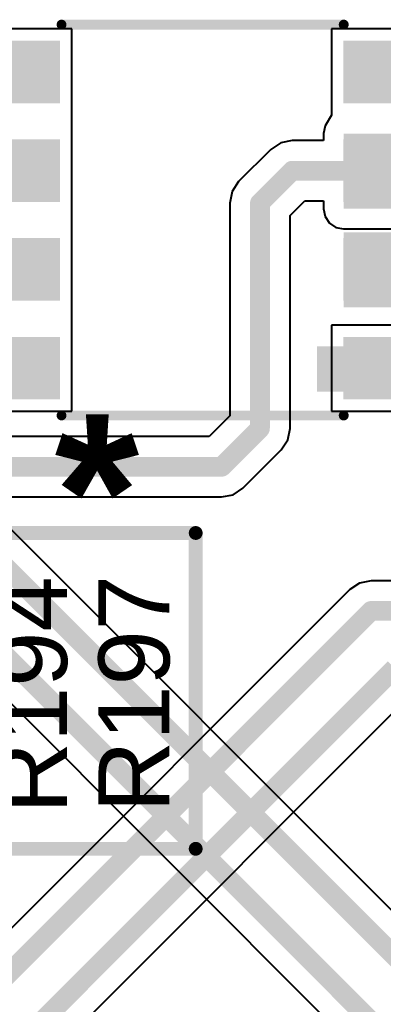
# Model space of a CAD drawing. Header units: inches. Extents: x -11 to 5379, y 0 to 5429.
# Drawn here: x 51.18 to 55.86, y 68.47 to 81.14 of the extents above; entities that cross this region are included whole.
import ezdxf

# ---------------------------------------------------------------- set-up
doc = ezdxf.new("R2010")
doc.units = ezdxf.units.IN
for name, color, linetype in [('Bottom Layer', 5, 'Continuous'), ('Top Layer', 1, 'Continuous'), ('Top Overlay', 2, 'Continuous'), ('Top Paste', 8, 'Continuous'), ('Top Solder', 216, 'Continuous')]:
    doc.layers.add(name, color=color, linetype=linetype)
doc.styles.add('Arial', font='', dxfattribs={"height": 0.2})
doc.styles.add('Arial_Bold', font='', dxfattribs={"height": 0.2})
doc.styles.get('Arial').set_extended_font_data('Arial')
doc.styles.get('Arial_Bold').set_extended_font_data('Arial', bold=True)

# ---------------------------------------------------------------- blocks, each defined once
blk = doc.blocks.new('SOIC_8_0_154___3_90___W______62')
at = {"layer": 'Top Layer'}
for points in [[(-3.475, 1.605), (-3.475, 2.205), (-1.925, 2.205), (-1.925, 1.605)], [(1.925, 1.605), (1.925, 2.205), (3.475, 2.205), (3.475, 1.605)], [(-3.475, 0.335), (-3.475, 0.935), (-1.925, 0.935), (-1.925, 0.335)], [(1.925, 0.335), (1.925, 0.935), (3.475, 0.935), (3.475, 0.335)], [(-3.475, -0.935), (-3.475, -0.335), (-1.925, -0.335), (-1.925, -0.935)], [(1.925, -0.935), (1.925, -0.335), (3.475, -0.335), (3.475, -0.935)], [(-3.475, -2.205), (-3.475, -1.605), (-1.925, -1.605), (-1.925, -2.205)], [(1.925, -2.205), (1.925, -1.605), (3.475, -1.605), (3.475, -2.205)]]:
    blk.add_hatch(color=1, dxfattribs=at).paths.add_polyline_path(points)
at = {"layer": 'Top Overlay'}
blk.add_hatch(color=2, dxfattribs=at).paths.add_polyline_path([(-1.838, 1.626), (-1.483, 1.626), (-1.483, 2.21), (-1.838, 2.21)])
at = {"layer": 'Top Paste'}
for points in [[(-3.475, 1.605), (-3.475, 2.205), (-1.925, 2.205), (-1.925, 1.605)], [(1.925, 1.605), (1.925, 2.205), (3.475, 2.205), (3.475, 1.605)], [(-3.475, 0.335), (-3.475, 0.935), (-1.925, 0.935), (-1.925, 0.335)], [(1.925, 0.335), (1.925, 0.935), (3.475, 0.935), (3.475, 0.335)], [(-3.475, -0.935), (-3.475, -0.335), (-1.925, -0.335), (-1.925, -0.935)], [(1.925, -0.935), (1.925, -0.335), (3.475, -0.335), (3.475, -0.935)], [(-3.475, -2.205), (-3.475, -1.605), (-1.925, -1.605), (-1.925, -2.205)], [(1.925, -2.205), (1.925, -1.605), (3.475, -1.605), (3.475, -2.205)]]:
    blk.add_hatch(color=8, dxfattribs=at).paths.add_polyline_path(points)
at = {"layer": 'Top Solder'}
for points in [[(-3.577, 1.503), (-3.577, 2.307), (-1.823, 2.307), (-1.823, 1.503)], [(1.823, 1.503), (1.823, 2.307), (3.577, 2.307), (3.577, 1.503)], [(-3.577, 0.233), (-3.577, 1.037), (-1.823, 1.037), (-1.823, 0.233)], [(1.823, 0.233), (1.823, 1.037), (3.577, 1.037), (3.577, 0.233)], [(-3.577, -1.037), (-3.577, -0.233), (-1.823, -0.233), (-1.823, -1.037)], [(1.823, -1.037), (1.823, -0.233), (3.577, -0.233), (3.577, -1.037)], [(-3.577, -2.307), (-3.577, -1.503), (-1.823, -1.503), (-1.823, -2.307)], [(1.823, -2.307), (1.823, -1.503), (3.577, -1.503), (3.577, -2.307)]]:
    blk.add_hatch(color=216, dxfattribs=at).paths.add_polyline_path(points)
at = {"layer": 'Top Overlay'}
for points in [[(1.803, 2.515, 0.127, 0.127, 0), (-1.829, 2.515, 0.127, 0.127, 0)], [(-3.667, 1.93, 0.127, 0.127, 0), (-3.794, 2.057, 0.127, 0.127, 0)], [(-3.794, 2.057, 0.127, 0.127, 0), (-3.794, 1.803, 0.127, 0.127, 0)], [(-3.667, 1.93, 0.127, 0.127, 0), (-3.794, 1.803, 0.127, 0.127, 0)], [(1.803, -2.515, 0.127, 0.127, 0), (-1.829, -2.515, 0.127, 0.127, 0)]]:
    blk.add_lwpolyline(points, format="xyseb", dxfattribs=at)
for points in [[(-1.861, 2.515, 0.0635, 0.0635, 1), (-1.797, 2.515, 0.0635, 0.0635, 1)], [(1.772, 2.515, 0.0635, 0.0635, 1), (1.835, 2.515, 0.0635, 0.0635, 1)], [(-3.826, 2.057, 0.0635, 0.0635, 1), (-3.762, 2.057, 0.0635, 0.0635, 1)], [(-3.826, 2.057, 0.0635, 0.0635, 1), (-3.762, 2.057, 0.0635, 0.0635, 1)], [(-3.699, 1.93, 0.0635, 0.0635, 1), (-3.635, 1.93, 0.0635, 0.0635, 1)], [(-3.699, 1.93, 0.0635, 0.0635, 1), (-3.635, 1.93, 0.0635, 0.0635, 1)], [(-3.826, 1.803, 0.0635, 0.0635, 1), (-3.762, 1.803, 0.0635, 0.0635, 1)], [(-3.826, 1.803, 0.0635, 0.0635, 1), (-3.762, 1.803, 0.0635, 0.0635, 1)], [(-1.861, -2.515, 0.0635, 0.0635, 1), (-1.797, -2.515, 0.0635, 0.0635, 1)], [(1.772, -2.515, 0.0635, 0.0635, 1), (1.835, -2.515, 0.0635, 0.0635, 1)]]:
    blk.add_lwpolyline(points, format="xyseb", close=True, dxfattribs=at)

msp = doc.modelspace()

# ---------------------------------------------------------------- hatches: boundary and pattern name
at = {"layer": 'Top Layer'}
for points in [[(55.345, 78.705), (60.635, 78.705), (60.635, 79.673), (55.345, 79.673)], [(55.345, 77.435), (60.635, 77.435), (60.635, 78.403), (55.345, 78.403)]]:
    msp.add_hatch(color=1, dxfattribs=at).paths.add_polyline_path(points)

# ---------------------------------------------------------------- linework, layer by layer
at = {"layer": 'Bottom Layer'}
for p, q in [((59.68, 65.96), (47.684, 77.956)), ((47.3, 76.101), (58.362, 65.039))]:
    msp.add_line(p, q, dxfattribs=at)
for points in [[(47.295, 77.795, 0.254, 0.254, 0), (59.405, 65.685, 0.254, 0.254, 0)], [(47.295, 76.655, 0.254, 0.254, 0), (58.75, 65.2, 0.254, 0.254, 0)]]:
    msp.add_lwpolyline(points, format="xyseb", dxfattribs=at)
at = {"layer": 'Top Layer'}
for p, q in [((51.847, 81.019), (49.789, 81.019)), ((51.847, 79.927), (51.847, 81.019)), ((57.247, 81.019), (55.189, 81.019)), ((55.189, 81.019), (55.189, 79.911)), ((51.847, 79.911), (51.847, 79.927)), ((51.847, 79.749), (51.847, 79.911)), ((55.189, 79.911), (55.106, 79.773)), ((51.847, 79.733), (51.847, 79.749)), ((51.847, 78.641), (51.847, 79.733)), ((55.106, 79.773), (55.087, 79.673)), ((54.685, 79.584), (54.536, 79.554)), ((55.087, 79.584), (54.685, 79.584)), ((55.087, 79.673), (55.087, 79.584)), ((54.41, 79.47), (53.994, 79.054)), ((54.536, 79.554), (54.41, 79.47)), ((53.994, 79.054), (53.91, 78.928)), ((53.91, 78.928), (53.88, 78.779)), ((53.88, 78.779), (53.88, 76.039)), ((54.657, 78.618), (54.846, 78.807)), ((54.846, 78.807), (55.087, 78.807)), ((55.087, 78.807), (55.087, 78.705)), ((55.087, 78.705), (55.106, 78.605)), ((51.847, 78.479), (51.847, 78.641)), ((51.847, 78.641), (51.847, 78.641)), ((54.657, 75.878), (54.657, 78.618)), ((55.106, 78.605), (55.162, 78.521)), ((51.847, 77.387), (51.847, 78.479)), ((51.847, 78.479), (51.847, 78.479)), ((55.162, 78.521), (55.246, 78.465)), ((55.246, 78.465), (55.345, 78.446)), ((55.345, 78.446), (60.635, 78.446)), ((51.847, 77.371), (51.847, 77.387)), ((51.847, 77.209), (51.847, 77.371)), ((51.847, 77.193), (51.847, 77.209)), ((51.847, 76.101), (51.847, 77.193)), ((57.247, 77.209), (55.189, 77.209)), ((55.189, 77.209), (55.189, 76.101)), ((50.703, 76.101), (51.847, 76.101)), ((53.88, 76.039), (53.614, 75.774)), ((55.189, 76.101), (57.247, 76.101)), ((53.614, 75.774), (50.622, 75.774)), ((54.627, 75.73), (54.657, 75.878)), ((54.543, 75.604), (54.627, 75.73)), ((54.05, 75.111), (54.543, 75.604)), ((53.775, 74.997), (53.924, 75.026)), ((53.924, 75.026), (54.05, 75.111)), ((50.622, 74.997), (53.775, 74.997)), ((55.55, 73.889), (55.424, 73.804)), ((55.699, 73.918), (55.55, 73.889)), ((99.394, 73.918), (55.699, 73.918)), ((55.424, 73.804), (43.201, 61.581)), ((44.559, 60.799), (56.165, 72.405))]:
    msp.add_line(p, q, dxfattribs=at)
for points in [[(54.269, 78.779, 0.254, 0.254, 0), (54.685, 79.195, 0.254, 0.254, 0)], [(54.685, 79.195, 0.254, 0.254, 0), (56.218, 79.195, 0.254, 0.254, 0)], [(54.269, 75.878, 0.254, 0.254, 0), (54.269, 78.779, 0.254, 0.254, 0)], [(53.775, 75.385, 0.254, 0.254, 0), (54.269, 75.878, 0.254, 0.254, 0)], [(50.14, 75.385, 0.254, 0.254, 0), (53.775, 75.385, 0.254, 0.254, 0)], [(43.476, 61.306, 0.254, 0.254, 0), (55.699, 73.53, 0.254, 0.254, 0)], [(55.699, 73.53, 0.254, 0.254, 0), (99.555, 73.53, 0.254, 0.254, 0)], [(44.171, 60.96, 0.254, 0.254, 0), (56.004, 72.793, 0.254, 0.254, 0)]]:
    msp.add_lwpolyline(points, format="xyseb", dxfattribs=at)
for points in [[(54.621, 79.195, 0.127, 0.127, 1), (54.748, 79.195, 0.127, 0.127, 1)], [(54.621, 79.195, 0.127, 0.127, 1), (54.748, 79.195, 0.127, 0.127, 1)], [(54.205, 78.779, 0.127, 0.127, 1), (54.332, 78.779, 0.127, 0.127, 1)], [(54.205, 78.779, 0.127, 0.127, 1), (54.332, 78.779, 0.127, 0.127, 1)], [(54.205, 75.878, 0.127, 0.127, 1), (54.332, 75.878, 0.127, 0.127, 1)], [(54.205, 75.878, 0.127, 0.127, 1), (54.332, 75.878, 0.127, 0.127, 1)], [(53.712, 75.385, 0.127, 0.127, 1), (53.839, 75.385, 0.127, 0.127, 1)], [(53.712, 75.385, 0.127, 0.127, 1), (53.839, 75.385, 0.127, 0.127, 1)], [(55.636, 73.53, 0.127, 0.127, 1), (55.763, 73.53, 0.127, 0.127, 1)], [(55.636, 73.53, 0.127, 0.127, 1), (55.763, 73.53, 0.127, 0.127, 1)]]:
    msp.add_lwpolyline(points, format="xyseb", close=True, dxfattribs=at)
at = {"layer": 'Top Overlay'}
for points in [[(50.521, 74.533, 0.178, 0.178, 0), (53.442, 74.533, 0.178, 0.178, 0)], [(53.442, 70.469, 0.178, 0.178, 0), (53.442, 74.533, 0.178, 0.178, 0)], [(50.521, 70.469, 0.178, 0.178, 0), (53.442, 70.469, 0.178, 0.178, 0)]]:
    msp.add_lwpolyline(points, format="xyseb", dxfattribs=at)
for points in [[(53.397, 74.533, 0.0889, 0.0889, 1), (53.486, 74.533, 0.0889, 0.0889, 1)], [(53.397, 74.533, 0.0889, 0.0889, 1), (53.486, 74.533, 0.0889, 0.0889, 1)], [(53.397, 70.469, 0.0889, 0.0889, 1), (53.486, 70.469, 0.0889, 0.0889, 1)], [(53.397, 70.469, 0.0889, 0.0889, 1), (53.486, 70.469, 0.0889, 0.0889, 1)]]:
    msp.add_lwpolyline(points, format="xyseb", close=True, dxfattribs=at)

# ---------------------------------------------------------------- block references
at = {"rotation": 180}
msp.add_blockref('SOIC_8_0_154___3_90___W______62', (53.518, 78.56), dxfattribs=at)

# ---------------------------------------------------------------- texts
at = {"layer": 'Top Overlay', "style": 'Arial_Bold'}
msp.add_text('*', height=2, dxfattribs=at).set_placement((51.626, 74.059))
at = {"layer": 'Top Overlay', "style": 'Arial'}
for s, p in [('R194', (51.785, 70.92)), ('R197', (53.104, 70.938))]:
    msp.add_text(s, height=0.9144, rotation=90, dxfattribs=at).set_placement(p)

doc.saveas('drawing.dxf')
